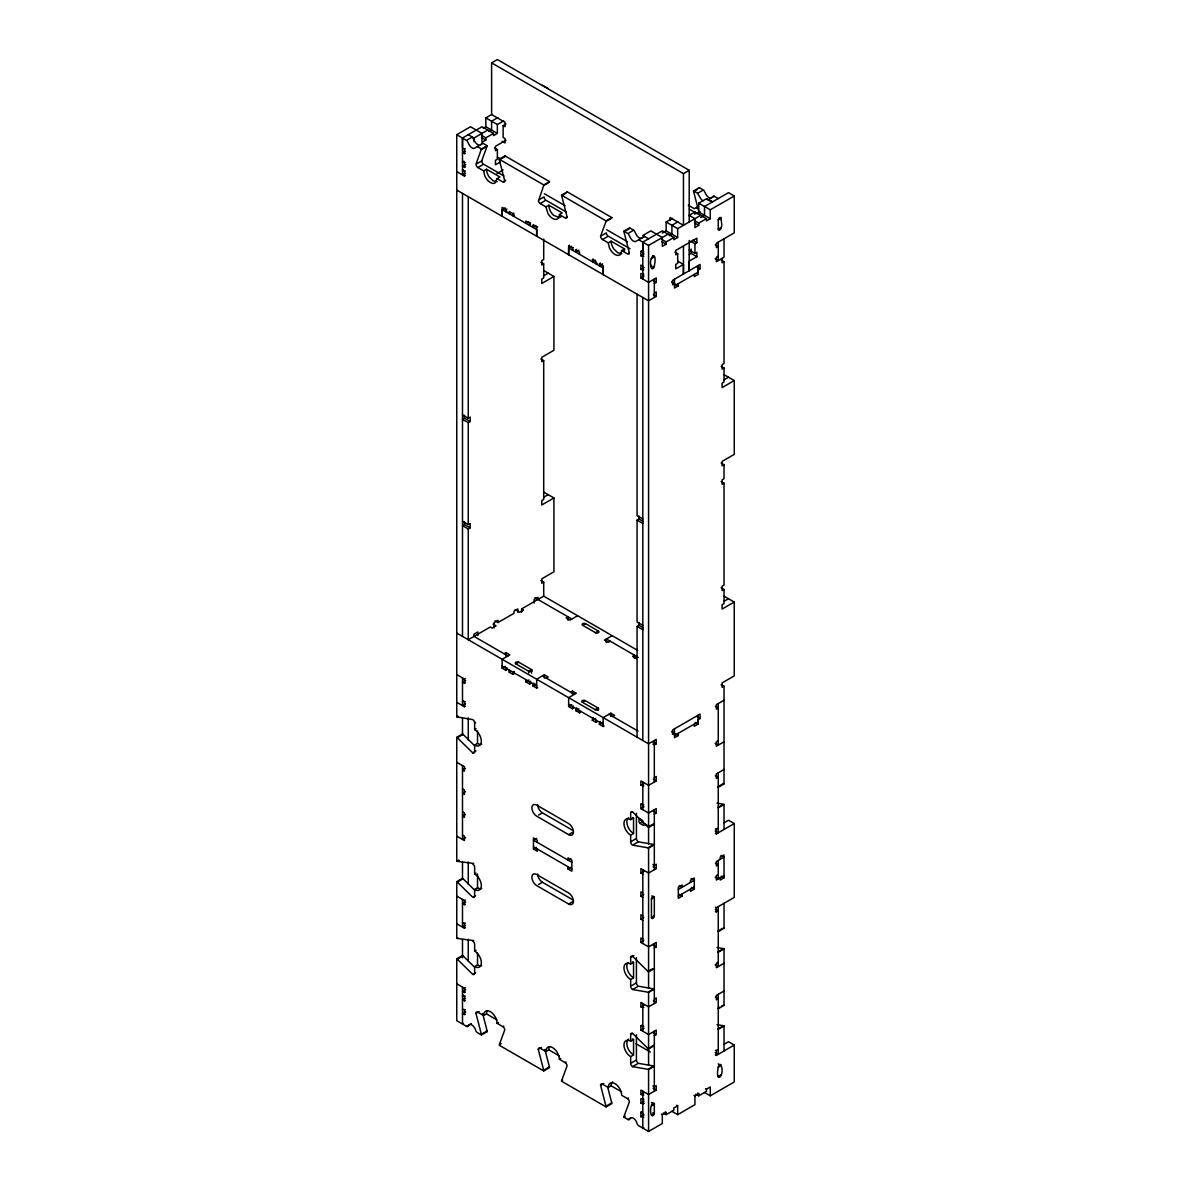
<?xml version="1.0" encoding="UTF-8"?>
<svg xmlns="http://www.w3.org/2000/svg" width="1191" height="1191" viewBox="0 0 1191 1191"><rect width="100%" height="100%" fill="white"/><g stroke="black" fill="none" stroke-linecap="round" stroke-linejoin="round"><path stroke-width="1.5" d="M474.628 745.745L463.046 734.371A2.71 1.563 60 0 0 462.495 733.969L456.749 737.289A2.71 1.563 60 0 1 457.299 737.705L472.738 752.846A2.71 1.563 60 0 0 474.643 751.744L474.643 745.104A9.498 5.479 60 0 0 481.358 741.219A9.498 5.479 60 0 0 474.643 729.592L474.643 722.952A2.71 1.563 60 0 0 472.738 719.617L457.299 716.952A2.71 1.563 60 0 1 456.749 716.729L456.749 134.687L470.49 126.752L481.998 133.392L481.998 142.265L485.839 140.047L485.839 137.828L493.506 133.392L493.506 135.61L497.347 133.392L497.347 124.534L485.839 117.894L485.839 126.752L497.347 133.392M462.495 147.237L462.495 138.007L481.998 126.752L493.506 133.392M537.632 226.796L536.679 227.347L536.679 236.22L536.679 229.565L502.14 209.631L502.14 216.271L502.14 207.413L505.981 209.631L506.934 209.08M569.611 245.257L568.643 245.808L568.643 254.666L568.643 248.026L571.71 246.254M642.812 251.346L642.812 242.115L662.315 230.86L673.823 237.5L673.823 239.719L677.664 237.5L677.664 228.642L666.156 222.002L666.156 230.86L677.664 237.5M677.694 261.112L683.455 264.432L683.455 274.034L683.455 245.986M480.807 144.587L482.578 143.069L487.193 145.793L481.447 148.949L475.953 164.239A2.71 1.563 60 0 0 477.874 167.559L483.635 170.894L484.767 175.851A9.513 5.493 60 0 0 495.099 182.982L497.064 178.635L499.937 176.983L486.509 169.226L483.635 170.894M608.259 242.845L611.132 241.178L624.56 248.934L621.687 250.586L620.556 254.249A9.454 5.464 60 0 1 617.534 255.365A9.528 5.508 60 0 1 614.973 254.472A9.454 5.464 60 0 1 609.42 247.817L608.259 242.845L602.497 239.51A2.71 1.563 60 0 1 600.577 236.19L605.981 221.496A2.71 1.563 60 0 0 606.07 220.901L611.817 217.581L567.318 191.885L561.557 195.205L567.05 216.836L566.082 217.387M697.003 208.47L697.137 207.026L694.264 208.693L688.294 205.239M545.94 206.862L548.828 205.209L562.256 212.951L559.368 214.618L559.249 216.047A9.498 5.479 60 0 1 554.619 219.278A9.498 5.479 60 0 1 547.92 213.487L545.94 206.862L540.193 203.542A2.71 1.563 60 0 1 538.406 201.115L543.677 185.513A2.71 1.563 60 0 0 543.751 184.933L549.513 181.598L505.014 155.902L499.252 159.237A2.71 1.563 60 0 0 499.327 159.907L504.731 180.853A2.71 1.563 60 0 1 502.81 181.97L497.064 178.635M654.321 1113.63C651.105 1120.731 649.393 1109 651.447 1105.799A2.04 1.176 -60 0 1 652.891 1103.298A2.04 1.176 -60 0 1 654.321 1104.131L654.321 1113.63L652.891 1112.796M487.193 145.793L481.715 160.919L476.921 163.688M607.693 1087.204L611.742 1102.911A2.71 1.563 60 0 1 611.817 1103.581L606.07 1106.915L561.557 1081.22A2.71 1.563 60 0 1 561.646 1080.624L567.05 1065.93A2.71 1.563 60 0 0 565.13 1062.595L559.368 1059.275A9.498 5.479 60 0 0 552.654 1047.648A9.498 5.479 60 0 0 545.94 1051.519L540.193 1048.199A2.71 1.563 60 0 0 538.272 1049.316L543.677 1070.247A2.71 1.563 60 0 1 543.751 1070.932L549.513 1067.612A2.71 1.563 60 0 0 549.423 1066.928L544.927 1049.479M663.283 1112.99L666.156 1114.657L666.156 1112.439L662.315 1114.657L662.315 1123.515L648.574 1131.45L638.778 1125.793A2.71 1.563 60 0 1 636.962 1123.277A5.419 3.126 60 0 0 633.344 1118.23A5.419 3.126 60 0 0 629.726 1119.093A2.71 1.563 60 0 1 627.925 1119.525L623.876 1117.188A2.71 1.563 60 0 1 623.95 1116.607L629.354 1101.898A2.71 1.563 60 0 0 627.434 1098.578L621.687 1095.258A9.498 5.479 60 0 0 614.973 1083.631A9.498 5.479 60 0 0 608.259 1087.502L602.497 1084.182A2.71 1.563 60 0 0 600.577 1085.284L605.981 1106.231A2.71 1.563 60 0 1 606.07 1106.915M642.172 237.753L644.525 236.458M719.706 217.477L718.292 219.412L718.262 229.193A2.04 1.176 -60 0 0 719.706 230.027A2.04 1.176 -60 0 0 721.15 227.541C723.131 225.575 719.438 213.933 721.15 218.31L718.262 219.963M502.066 141.253L505.044 142.98L505.044 138.558L503.138 137.441L503.138 125.636L505.044 126.737L505.044 122.316L491.615 114.559L491.615 62.87L497.376 59.55L689.202 170.298L689.202 221.988M485.839 117.894L492.121 114.276M497.868 117.596L491.6 121.214L491.6 130.072L489.039 131.561M483.278 128.226L485.839 126.752M467.512 139.794L472.306 137.025L474.643 141.029A5.419 3.126 60 0 0 478.856 145.049M468.257 134.687L474.003 138.007L487.759 130.072M497.347 124.534L503.629 120.916M503.138 125.636L506.011 123.968M462.495 148.354L465.383 148.905M465.383 151.123L462.495 152.776L465.383 153.341M456.749 134.687L467.11 140.776L468.897 144.349A5.419 3.126 60 0 0 475.045 147.907L482.191 143.843M481.358 149.545L486.151 146.776M463.939 161.187L462.495 162.006L465.383 162.557M506.011 140.21L495.456 146.299L495.456 150.736L497.376 149.619L497.376 159.222L495.456 160.338L495.456 164.76L500.056 162.11M465.696 164.596L462.495 166.442L465.383 166.993M463.463 169.941L462.495 170.507L465.383 171.057M465.577 173.157L462.495 174.928L462.495 138.007M477.874 167.559L482.668 164.79M456.749 171.608L464.416 176.045L465.383 175.479M500.294 159.356L505.088 156.587A2.71 1.563 60 0 1 505.014 155.917M496.915 173.529L503.138 169.926M503.778 181.404L505.699 180.303M502.14 209.631L505.207 207.859M543.677 185.513L548.47 182.744M506.934 211.298L505.981 211.849L505.981 209.631M510.135 213.144L509.182 213.695L509.182 211.477L513.008 213.695L513.976 213.144M539.225 199.671L544.034 196.902L544.168 197.795A2.71 1.563 60 0 0 545.94 200.222L566.201 211.924M514.452 215.08L513.008 215.913L513.008 213.695M540.193 203.542L544.987 200.773M563.566 194.773L567.318 191.885M528.685 221.63L525.797 223.298L525.797 221.079L529.638 223.298L530.605 222.732M530.605 224.95L529.638 225.501L529.638 223.298M536.039 225.501L532.839 227.347L533.791 224.578M491.615 62.87L683.455 173.618L689.202 170.298M605.981 221.496L610.775 218.727M521.643 612.219L521.643 608.884L543.706 596.155L543.706 582.131L541.786 583.233L541.786 578.811L553.934 571.784L553.934 497.957L541.786 504.969L541.786 500.533L543.706 499.431L543.706 360.62L541.786 361.736L541.786 357.3L553.934 350.288L553.934 276.446L541.786 283.473L541.786 279.036L543.706 277.935L543.706 263.896L541.786 265.012L541.786 260.576L543.706 259.474L543.706 239.093M568.643 245.808L572.484 248.026L573.437 247.475M573.437 249.693L572.484 250.244L572.484 248.026M578.871 250.244L575.685 252.09L576.638 249.321M601.544 235.639L606.338 232.87A2.71 1.563 60 0 0 608.259 236.19L630.084 248.785M602.497 239.51L607.291 236.741M543.632 275.761L548.188 273.126M628.401 253.355L629.354 252.805L623.95 231.858A2.71 1.563 60 0 1 623.876 231.188L629.622 227.853L634.237 230.622L636.024 234.195A5.419 3.126 60 0 0 641.309 238.23M699.057 212.564L693.653 191.617A2.71 1.563 60 0 1 693.579 190.947L699.325 187.627L703.941 190.381L705.727 193.954A5.419 3.126 60 0 0 711.876 197.512L713.662 195.994L718.262 198.555M624.918 231.307L629.711 228.538A2.71 1.563 60 0 1 629.622 227.853M693.653 191.617L697.494 189.414M628.878 232.96L633.672 230.191M693.564 190.947L697.613 193.284L702.407 190.515M595.187 260.025L592.299 261.692L593.267 258.923M666.156 222.002L672.439 218.37M715.389 244.884L718.262 246.552L716.357 247.654L716.357 243.232L734.251 232.885L734.251 195.979L710.283 209.81L710.283 218.682L698.76 212.028L698.76 203.17L706.754 198.555L712.516 201.874L706.933 199.552M597.093 263.345L596.14 263.896L596.14 261.692L592.299 259.474M623.876 231.188L628.491 233.942L630.262 237.515A5.419 3.126 60 0 0 636.426 241.073L643.572 237.009M709.434 198.986L714.228 196.217M602.527 263.896L599.341 265.742L600.294 262.973M678.185 221.69L671.918 225.322L671.918 234.18L669.357 235.654M688.785 215.571L694.934 212.028L706.442 218.682L706.442 220.886L710.283 218.682M662.315 233.079L666.156 230.86M696.214 213.502L698.76 212.028M700.338 211.834L697.137 213.68L689.336 209.169M638.778 239.778L648.574 245.435L668.077 234.18M677.664 228.642L700.68 215.348M643.78 256.333L640.892 255.782L640.892 251.346L641.86 250.795M700.68 217.566L704.521 215.348L704.521 206.49L728.505 192.644L734.251 195.979M643.78 251.896L640.892 251.346M640.892 255.782L644.093 253.936M661.839 239.436L666.156 241.937L673.823 237.5M694.457 220.618L698.76 223.104L706.442 218.682M666.156 241.937L666.156 244.155L662.315 246.358L662.315 237.5L650.807 230.86L642.812 235.476L648.574 238.796M698.76 223.104L698.76 225.322L694.934 227.541L694.934 218.682L689.172 215.348M651.447 258.551L654.321 256.884M642.812 266.114L640.892 265.012L640.892 269.434L644.093 267.588M643.78 269.985L640.892 269.434M654.335 266.114A2.04 1.176 -60 0 1 652.891 268.6A2.04 1.176 -60 0 1 651.447 267.781C647.279 257.584 658.013 248.056 654.321 266.114L651.447 267.781L651.447 265.399M718.262 229.193L721.15 227.541M683.455 264.432L675.773 268.868L675.773 264.432L677.694 263.33L677.694 253.728L675.773 254.844L675.773 250.408L696.869 238.23L696.869 242.651L694.963 243.768L690.646 241.267M643.78 274.049L640.892 273.498L640.892 277.935L648.574 282.356L656.241 277.935L656.241 282.356L654.321 283.473M640.892 277.935L644.093 276.089M689.202 254.472L691.122 253.355L696.869 256.69L696.869 252.254L694.963 253.355L689.202 250.036M696.869 256.69L689.202 261.112L689.202 270.714L689.202 240.448M654.321 293.06L656.241 291.959L656.241 296.38L648.574 300.817L648.574 844.211M718.262 256.154L716.357 257.256L716.357 261.678L724.024 257.256L724.024 238.796M671.605 281.984L674.478 283.637L672.558 284.753L672.558 280.317L700.055 264.447L700.055 268.868L698.134 269.985L698.134 274.421L694.308 276.625L694.308 274.421M674.463 285.87L698.12 272.203L698.12 265.563M678.319 283.637L678.319 285.855L674.478 288.073L674.463 279.215M717.726 786.834A2.71 1.563 60 0 0 718.262 787.236L724.024 783.916L724.024 686.224L722.103 687.341L722.103 682.905L734.251 675.893L734.251 602.065L722.103 609.077L722.103 604.641L724.024 603.539L724.024 589.515L722.103 590.617L722.103 586.18L724.024 585.079L724.024 483.189L722.103 484.29L722.103 479.869L724.024 478.752L724.024 464.728L722.103 465.83L722.103 461.408L734.251 454.396L734.251 380.554L722.103 387.566L722.103 383.145L724.024 382.028L724.024 368.004L722.103 369.121L722.103 364.684L724.024 363.583L724.024 261.678L722.103 262.794L722.103 258.358M470.177 421.54L464.416 418.22L462.495 419.321L468.257 422.641L470.177 421.54L470.177 417.103L468.257 418.22L462.495 414.885M470.177 527.851L464.416 524.531L462.495 525.648L468.257 528.968L470.177 527.851L470.177 523.43L468.257 524.531L462.495 521.211M723.949 379.869L728.505 377.234M543.632 497.257L548.188 494.637M642.812 625.32L637.066 622L637.066 520.11L638.986 518.993L643.304 521.494M495.114 620.883L497.987 622.551L513.976 613.32L513.976 611.102L517.817 608.884L517.817 612.442M504.061 653.74L505.981 652.638L509.822 654.856L502.14 659.278L502.14 668.136L505.981 670.354L506.934 669.804M456.749 674.597L464.416 679.034L465.383 678.483M465.696 680.508L462.495 682.354L465.383 682.905M577.59 615.717L569.923 620.154L566.082 617.935L568.003 616.834L568.003 620.154M502.14 668.136L505.341 666.29M506.934 667.585L505.981 670.354M518.77 662.241A2.04 1.176 0 0 0 515.897 662.241A2.04 1.176 0 0 0 515.897 663.893L518.77 662.241L531.558 669.625L531.558 673.168M582.712 625.32L585.585 623.652L598.373 631.036A2.04 1.176 0 0 1 598.373 632.704A2.04 1.176 0 0 1 595.5 632.704L582.712 625.32A2.04 1.176 0 0 1 582.712 623.652A2.04 1.176 0 0 1 585.585 623.652M509.182 669.982L509.182 672.2L510.135 671.65M463.463 700.636L462.495 701.186L465.383 701.737M514.452 671.367L513.008 672.2L513.008 674.419L513.976 673.868M465.577 703.836L462.495 705.608L462.495 677.932M456.749 702.288L464.416 706.725L465.383 706.174M595.5 632.704L598.373 631.036M456.749 716.729L457.701 716.178M457.299 716.952L458.252 716.401M525.797 679.585L525.797 681.803L528.998 679.957M530.605 681.252L529.638 684.021L530.605 683.455M546.267 678.111L548.188 677.009L544.347 674.791L536.679 679.212L536.679 688.07L537.632 687.52M612.129 635.652L604.447 640.088L608.288 642.306L610.209 641.19M533.791 683.098L532.839 685.867L536.679 688.07M532.839 685.867L536.039 684.021M637.066 737.169L637.066 626.421L638.986 625.32L643.304 627.806M474.643 722.952L475.611 722.386M458.252 737.14L463.046 734.371M474.643 729.592L476.087 728.758M474.643 745.104L477.531 743.437A9.498 5.479 60 0 0 481.655 744.181M723.949 601.366L728.505 598.731M570.563 692.135L572.484 691.033L576.31 693.251L568.643 697.673L568.643 706.531L572.484 708.749L573.437 708.198M472.738 752.846L475.924 751M568.643 706.531L571.844 704.685M465.383 768.374L462.495 770.041L464.416 771.143L464.416 766.706L456.749 762.285M573.437 705.98L572.484 708.749M582.399 702.288L585.272 700.636L598.061 708.005A2.04 1.176 0 0 1 598.061 709.672A2.04 1.176 0 0 1 595.187 709.672L582.399 702.288A2.04 1.176 0 0 1 582.399 700.636A2.04 1.176 0 0 1 585.272 700.636M576.638 707.826L575.685 710.595L579.511 712.813L580.479 712.263M575.685 710.595L578.871 708.749M595.187 709.672L598.061 708.005L598.061 710.223M593.267 717.429L592.299 720.198L596.14 722.416L597.093 721.85M465.383 791.628L462.495 793.295L464.416 794.397L464.416 789.975L462.495 788.859M592.299 720.198L595.5 718.352M612.769 716.506L614.69 715.389L610.849 713.186L603.167 717.607L603.167 726.465L604.135 725.915M600.294 721.493L599.341 724.262L603.167 726.465M599.341 724.262L602.527 722.416M465.383 814.525L462.495 816.177L464.416 817.294L464.416 812.857L462.495 811.756M465.577 837.66L462.495 839.432L462.495 765.605M724.024 700.263L716.357 704.685L716.357 709.121L718.262 708.005L715.389 706.352M456.749 633.076L648.574 743.824L656.241 739.388L656.241 743.824L654.321 744.926L652.891 744.092M671.605 731.631L674.478 733.299L672.558 734.4L672.558 729.964L700.055 714.094L700.055 718.53L698.134 719.632L698.134 724.068L694.308 726.272L694.308 724.068M456.749 737.289L456.749 861.108L458.178 860.274M674.463 735.517L698.12 721.85L698.12 715.21M458.252 860.78L459.22 860.23M538.585 815.076L542.426 812.857L572.797 830.395M678.319 733.299L678.319 735.502L674.478 737.72L674.463 728.877M456.749 861.108A2.71 1.563 60 0 0 457.299 861.331L473.69 863.445M473.69 940.577L457.299 938.448A2.71 1.563 60 0 1 456.749 938.225L456.749 881.668L462.495 878.348A2.71 1.563 60 0 1 463.046 878.75L474.628 890.124M456.749 881.668A2.71 1.563 60 0 1 457.299 882.084L462.093 879.315M457.299 882.084L472.738 897.225A2.71 1.563 60 0 0 474.643 896.123L474.643 889.483A9.498 5.479 60 0 0 481.358 885.598A9.498 5.479 60 0 0 474.643 873.971L476.087 873.137M536.545 838.404L533.479 840.176L571.844 862.329M654.321 777.604L656.241 776.487L656.241 780.924L648.574 785.345L640.892 780.924L640.892 785.345L644.093 783.514M718.262 740.683L716.357 741.785L716.357 746.221L724.024 741.785M537.32 842.394L537.32 840.176L533.479 837.958L533.479 849.034L536.352 847.382M643.78 785.911L640.892 785.345M568.643 834.638A6.789 3.915 60 0 0 573.437 831.869A6.789 3.915 60 0 0 568.643 823.562L536.679 805.101A6.789 3.915 60 0 0 531.871 807.87A6.789 3.915 60 0 0 536.679 816.177L568.643 834.638L572.484 832.42M474.643 889.483L477.531 887.816A9.498 5.479 60 0 0 481.655 888.56M456.749 896.108L464.416 900.53L465.383 899.979M473.69 896.674L475.611 895.572M465.696 902.019L462.495 903.865L465.383 904.416M654.321 814.153L656.241 813.036L656.241 808.615L648.574 813.036L640.892 808.615L640.892 804.178L641.86 803.627M643.78 804.729L640.892 804.178M631.632 812.47L632.585 811.92L648.023 827.06A2.71 1.563 60 0 0 648.574 827.477L654.321 824.157A2.71 1.563 60 0 1 653.785 823.74L648.976 826.509M640.892 808.615L644.093 806.769M630.664 835.174A9.498 5.479 60 0 1 623.95 823.547A9.498 5.479 60 0 1 630.664 819.661L633.552 818.009L633.552 833.506L630.664 835.174L630.664 841.814A2.71 1.563 60 0 0 632.585 845.148L648.023 847.813A2.71 1.563 60 0 1 648.574 848.037L654.321 844.717A2.71 1.563 60 0 0 653.785 844.493L638.346 841.814L633.552 844.583M724.024 769.475L716.357 773.912L716.357 778.333L718.262 777.232L715.389 775.564M570.876 858.443L568.003 860.11L568.003 857.892L571.844 860.11L571.844 871.187L568.003 868.968L568.003 866.75M462.495 922.683L465.383 923.233M642.693 821.418L639.627 823.189L643.453 825.408L645.373 824.306M465.577 925.347L462.495 927.119L462.495 899.428M538.585 884.481L542.426 882.263L572.797 899.8M456.749 923.799L464.416 928.221L465.383 927.67M568.003 868.968L570.876 867.316M718.679 786.268L723.473 783.499A2.71 1.563 60 0 0 724.024 783.916M456.749 938.225L457.701 937.674M630.664 841.814L635.458 839.045M648.023 847.813L652.817 845.044M722.52 804.803L717.726 807.572A2.71 1.563 60 0 1 718.262 807.796L724.024 804.476L724.024 829.472M482.623 1013.496L487.119 1030.959A2.71 1.563 60 0 1 487.193 1031.644L481.447 1034.964L477.397 1032.627A2.71 1.563 60 0 1 475.596 1030.096A5.419 3.126 60 0 0 471.978 1025.064A5.419 3.126 60 0 0 468.361 1025.927A2.71 1.563 60 0 1 466.544 1026.359L456.749 1020.702L456.749 958.785L462.495 955.465A2.71 1.563 60 0 1 463.046 955.882L474.628 967.241M456.749 958.785A2.71 1.563 60 0 1 457.299 959.202L462.093 956.433M457.299 959.202L472.738 974.357A2.71 1.563 60 0 0 474.643 973.241L474.643 966.601A9.498 5.479 60 0 0 481.358 962.73A9.498 5.479 60 0 0 474.643 951.088L476.087 950.269M568.643 904.043A6.789 3.915 60 0 0 573.437 901.274A6.789 3.915 60 0 0 568.643 892.967L536.679 874.507A6.789 3.915 60 0 0 531.871 877.276A6.789 3.915 60 0 0 536.679 885.583L568.643 904.043L572.484 901.825M474.643 966.601L477.531 964.933A9.498 5.479 60 0 0 481.655 965.678M724.024 822.817L728.505 820.242L734.251 823.562L734.251 897.404L716.357 907.736L715.389 907.185M652.891 864.443L654.321 865.276L656.241 864.175L656.241 868.596L648.574 873.033L640.892 868.596L640.892 873.033L643.78 871.365M715.389 828.921L718.262 828.355M473.69 973.791L475.611 972.69M715.389 833.343L716.357 833.894L734.251 823.562M456.749 983.781L464.416 988.217L465.383 987.667M465.696 989.691L462.495 991.537L465.383 992.088M463.463 995.036L462.495 995.602L465.383 996.152M642.812 892.967L640.892 891.865L640.892 896.287L643.78 894.635M465.383 998.371L462.495 1000.023L465.383 1000.574M651.447 899.056L654.321 897.389L654.321 915.849A2.04 1.176 -60 0 1 652.891 918.35A2.04 1.176 -60 0 1 651.447 917.517L651.447 899.056A2.04 1.176 -60 0 1 652.891 896.57A2.04 1.176 -60 0 1 654.321 897.389L651.775 895.915M462.495 1009.253L465.383 1009.804M465.696 1011.844L462.495 1013.69L465.383 1014.241M678.304 889.454L694.293 880.223L691.227 878.452M678.304 896.108L694.293 886.878M481.447 1034.964A2.71 1.563 60 0 0 481.358 1034.279L475.953 1013.333L479.154 1011.487M642.812 915.849L640.892 914.748L640.892 919.184L643.78 917.517M718.262 874.507L716.357 875.608L716.357 880.045L724.024 875.608M682.16 893.875L682.16 896.094L678.319 898.312L678.319 887.235L682.16 885.017L682.16 887.235L679.272 885.568M690.467 882.442L690.467 880.223L694.308 878.005L694.308 889.082L690.467 891.3L690.467 889.082M463.463 1023.471L462.495 1024.022L462.495 987.101M651.447 917.517L654.321 915.849M475.953 1013.333A2.71 1.563 60 0 1 477.874 1012.231L483.635 1015.551L486.509 1013.883A9.498 5.479 60 0 1 487.327 1010.668M466.544 1026.359L471.338 1023.59M720.183 859.366L720.183 857.163L724.024 854.944L724.024 877.827L720.183 880.045L720.183 877.827M483.635 1015.551A9.498 5.479 60 0 1 490.35 1011.68A9.498 5.479 60 0 1 497.064 1023.307L498.493 1022.473M482.325 1033.728L487.119 1030.959M642.812 939.118L640.892 938.002L640.892 942.438L643.78 940.771M497.064 1023.307L502.81 1026.627L503.778 1026.076M636.426 957.683L636.426 982.873A2.71 1.563 60 0 0 638.346 986.193L653.785 988.872A2.71 1.563 60 0 1 654.321 989.096L648.574 992.416A2.71 1.563 60 0 0 648.023 992.192L632.585 989.527A2.71 1.563 60 0 1 630.664 986.193L630.664 979.553A9.498 5.479 60 0 1 623.95 967.926A9.498 5.479 60 0 1 630.664 964.055L630.664 957.4L633.865 955.554M654.321 947.976L656.241 946.86L656.241 942.438L648.574 946.86L640.892 942.438M715.389 911.606L718.262 911.055L715.389 909.388M630.664 964.055L633.552 962.388L633.552 977.885L630.664 979.553M500.294 1044.105L501.247 1043.539M630.664 957.4A2.71 1.563 60 0 1 632.585 956.299L648.023 971.454L652.817 968.685M722.52 928.444L717.726 931.213A2.71 1.563 60 0 0 718.262 931.615L724.024 928.295L724.024 903.299M654.321 968.536L648.574 971.856A2.71 1.563 60 0 1 648.023 971.454M631.632 985.642L636.426 982.873M632.585 989.527L637.379 986.758M538.272 1049.316L541.473 1047.47M648.976 991.641L653.785 988.872M718.679 951.401L723.473 948.632A2.71 1.563 60 0 1 724.024 948.855L724.024 1005.412L718.262 1008.732A2.71 1.563 60 0 1 717.726 1008.33M545.94 1051.519L548.828 1049.867A9.498 5.479 60 0 1 549.632 1046.636M724.024 948.855L718.262 952.175A2.71 1.563 60 0 0 717.726 951.951M654.321 999.1L656.241 997.998L656.241 1002.42L648.574 1006.857L640.892 1002.42L640.892 1006.857L644.093 1005.01M718.262 962.179L716.357 963.296L716.357 967.717L724.024 963.296M643.78 1007.407L640.892 1006.857M559.368 1059.275L560.812 1058.442M544.629 1069.697L549.423 1066.928M565.13 1062.595L566.082 1062.044M654.321 1035.649L656.241 1034.547L656.241 1030.111L648.574 1034.547L640.892 1030.111L640.892 1025.689L641.86 1025.123M643.78 1026.24L640.892 1025.689M636.426 1034.8L636.426 1060.005A2.71 1.563 60 0 0 638.346 1063.325L653.785 1065.99A2.71 1.563 60 0 1 654.321 1066.213L648.574 1069.548A2.71 1.563 60 0 0 648.023 1069.31L632.585 1066.645A2.71 1.563 60 0 1 630.664 1063.325L630.664 1056.67A9.498 5.479 60 0 1 623.95 1045.043A9.498 5.479 60 0 1 630.664 1041.172L630.664 1034.532L632.585 1033.416L648.023 1048.571A2.71 1.563 60 0 0 648.574 1048.973L654.321 1045.653A2.71 1.563 60 0 1 653.785 1045.251M640.892 1030.111L644.093 1028.265M561.646 1080.624L562.599 1080.073M561.557 1081.22L562.524 1080.669M630.664 1041.172L633.552 1039.505L633.552 1055.018L630.664 1056.67M724.024 990.986L716.357 995.408L716.357 999.845L718.262 998.728L715.389 997.075M648.023 1048.571L649.944 1047.455M650.896 1046.904L652.817 1045.802M718.679 1007.78L719.632 1007.229M721.552 1006.112L722.52 1005.561M631.632 1062.774L636.426 1060.005M632.585 1066.645L637.379 1063.876M600.577 1085.284L603.777 1083.438M608.259 1087.502L611.132 1085.835A9.498 5.479 60 0 1 612.546 1081.89M648.976 1068.759L653.785 1065.99M718.679 1028.518L723.473 1025.749A2.71 1.563 60 0 1 724.024 1025.987L724.024 1050.968M724.024 1025.987L718.262 1029.307A2.71 1.563 60 0 0 717.726 1029.084M606.948 1105.68L611.742 1102.911M627.434 1098.578L628.401 1098.028M724.024 1044.328L728.505 1041.738L734.251 1045.058L734.251 1081.979L710.283 1095.824L704.521 1092.504M652.891 1085.954L654.321 1086.787L656.241 1085.671L656.241 1090.107L648.574 1094.529L640.892 1090.107L640.892 1094.529L644.093 1092.683M715.389 1050.417L718.262 1049.867M643.78 1095.08L640.892 1094.529M715.389 1054.854L716.357 1055.405L734.251 1045.058M643.78 1099.144L640.892 1098.593L640.892 1103.03L642.812 1104.131L644.257 1103.298M640.892 1103.03L644.093 1101.184M623.95 1116.607L624.918 1116.056M623.876 1117.188L624.828 1116.637M627.925 1119.525L631.111 1117.679M651.447 1105.799L654.321 1104.131L651.447 1102.464M718.262 1067.21L721.15 1065.558A2.04 1.176 -60 0 0 719.706 1064.724A2.04 1.176 -60 0 0 718.262 1067.21C714.585 1085.269 725.319 1075.741 721.15 1065.558L718.262 1063.891M643.78 1117.232L640.892 1116.682L640.892 1112.26L641.86 1111.694M640.892 1116.682L644.093 1114.836M651.447 1115.029L654.321 1113.362M718.262 1076.441L721.15 1074.788M671.918 1111.337L677.664 1114.657L677.664 1105.799L673.823 1108.002L673.823 1110.22L666.156 1114.657M693.966 1095.273L694.934 1095.824L698.76 1093.606L698.76 1095.824L695.886 1094.157M705.474 1088.634L706.442 1089.184L710.283 1086.966L710.283 1095.824M643.78 1127.579L642.812 1128.13L642.812 1091.209M698.76 1095.824L706.442 1091.403L706.442 1089.184M677.664 1114.657L694.934 1104.682L694.934 1095.824M497.168 181.657L493.223 180.853L489.278 177.102A9.498 5.479 60 0 1 486.509 169.226M621.791 253.609L617.846 252.805L613.901 249.053A9.498 5.479 60 0 1 611.132 241.178M717.042 803.136L723.473 804.253A2.71 1.563 60 0 1 724.024 804.476M717.042 947.515L723.473 948.632M717.042 1024.647L723.473 1025.749M542.426 85.216L548.188 88.551M698.76 203.17L710.283 209.81M694.457 222.836L698.76 225.322M692.567 240.165L696.869 242.651M721.15 260.025L724.024 261.678M715.136 258.775L718.262 260.576L718.262 242.115M481.521 135.342L485.839 137.828M481.521 137.546L485.839 140.047M661.839 241.654L666.156 244.155M494.503 147.967L497.376 149.619M674.821 252.075L677.694 253.728M697.182 267.216L700.055 268.868M497.376 157.004L500.25 158.671M477.397 146.612L481.447 148.949M499.252 159.237L543.751 184.933M561.557 195.205L606.07 220.901M652.891 255.782L654.321 256.616M544.376 193.746L565.159 205.745M606.71 229.744L627.493 241.728M503.897 175.94L483.635 164.239A2.71 1.563 60 0 1 481.715 160.919M559.368 214.618L565.13 217.938A2.71 1.563 60 0 0 567.05 216.836M621.687 250.586L627.434 253.906A2.71 1.563 60 0 0 629.354 252.805M675.446 284.202L678.319 285.855M653.055 280.51L656.241 282.356M532.839 225.144L536.679 227.347M575.685 249.872L579.511 252.09L579.511 254.308M599.341 263.524L603.167 265.742L603.167 274.6L603.167 267.96L568.643 248.026M653.368 294.728L656.241 296.38M456.749 190.069L648.574 300.817L648.574 245.435M540.833 262.243L543.706 263.896M721.15 366.352L724.024 368.004M543.87 270.64L553.934 276.446M724.188 374.748L734.251 380.554M540.833 358.967L543.706 360.62M721.15 463.061L724.024 464.728M721.15 481.521L724.024 483.189M642.812 518.993L637.066 515.673L637.066 294.177M637.066 520.11L642.812 523.43M721.15 587.848L724.024 589.515M543.87 492.136L553.934 497.957M724.188 596.244L734.251 602.065M637.066 626.421L642.812 629.741M540.833 580.464L543.706 582.131M721.15 684.572L724.024 686.224M543.543 596.066L637.706 650.42M534.953 597.748L571.844 619.037M638.346 657.432L606.368 638.971L606.368 642.515M636.426 658.549L632.585 656.33L634.505 655.229L634.505 658.549M521.643 608.884L523.564 610L519.723 612.219L515.256 609.628M697.182 716.863L700.055 718.53M695.261 722.401L698.134 724.068M715.195 743.348L718.262 745.119L718.262 703.583M493.089 624.144L496.066 625.87L492.24 628.089L490.32 626.987L468.257 639.716L468.257 528.968M675.446 733.85L678.319 735.502M473.854 636.307L507.902 655.958M542.426 675.893L574.404 694.353M608.929 714.287L638.078 731.11M653.055 741.978L656.241 743.824M515.897 663.893L528.685 671.277A2.04 1.176 0 0 0 531.558 671.277A2.04 1.176 0 0 0 531.558 669.625L528.685 671.277L528.685 672.945M502.14 665.933L536.679 685.867M568.643 704.328L603.167 724.262M509.182 672.2L513.008 674.419M525.797 681.803L529.638 684.021M653.368 779.256L656.241 780.924M715.195 831.02L718.262 832.792L718.262 772.795M653.368 811.384L656.241 813.036M720.957 855.391L724.024 857.163L716.357 861.584L716.357 866.021L718.262 864.904L715.389 863.252M642.812 820.614L638.986 818.396L638.986 822.088M642.812 822.832L647.368 825.452M721.15 876.174L724.024 877.827M715.195 877.172L718.262 878.943L718.262 860.483M691.42 887.414L694.308 889.082M653.055 866.75L656.241 868.596M679.272 894.441L682.16 896.094M640.892 873.033L642.812 874.134M640.892 896.287L642.812 897.389M533.479 846.816L571.844 868.968M533.479 849.034L537.32 851.252L537.32 849.034M640.892 919.184L642.812 920.286M715.195 964.844L718.262 966.616L718.262 906.619M462.495 835.01L464.416 836.112L464.416 840.548L456.749 836.112M653.055 945.014L656.241 946.86M653.368 1000.768L656.241 1002.42M715.195 1052.516L718.262 1054.288L718.262 994.306M653.368 1032.88L656.241 1034.547M636.024 1043.733L650.331 1051.995M697.807 1093.055L698.76 1093.606M653.055 1088.261L656.241 1090.107M676.711 1105.233L677.664 1105.799M665.203 1111.888L666.156 1112.439M661.362 1114.106L662.315 1114.657M486.509 1013.883L496.96 1019.913M548.828 1049.867L559.264 1055.896M611.132 1085.835L621.583 1091.864M640.892 1112.26L642.812 1113.362M486.181 1031.049L487.193 1031.644M543.751 1070.932L499.252 1045.236A2.71 1.563 60 0 1 499.327 1044.656L504.731 1029.947A2.71 1.563 60 0 0 502.81 1026.627M697.613 193.284L699.966 197.274A5.419 3.126 60 0 0 703.047 200.847M716.357 829.472L716.357 833.894M716.357 907.736L716.357 912.157M716.357 1050.968L716.357 1055.405M694.934 212.028L694.934 214.246M694.963 243.768L694.963 253.355M691.122 248.934L691.122 253.355M683.455 173.618L683.455 225.307L670.027 217.551L670.027 220.514M654.321 279.036L654.321 297.497M654.321 740.504L654.321 782.025M654.321 809.716L654.321 869.713M654.321 943.54L654.321 1003.537M654.321 1031.227L654.321 1091.209M648.574 848.037L648.574 988.366M648.574 992.416L648.574 1065.201M648.574 1069.548L648.574 1131.45M642.812 242.115L642.812 279.036M642.812 297.497L642.812 740.504M642.812 782.025L642.812 809.716M642.812 869.713L642.812 943.54M642.812 1003.537L642.812 1031.227M638.986 516.045L638.986 518.993M638.986 622.357L638.986 625.32M636.426 813.304L636.426 838.494A2.71 1.563 60 0 0 638.346 841.814M630.664 819.661L630.664 813.021A2.71 1.563 60 0 1 632.585 811.92M610.849 713.186L610.849 716.506M596.14 720.198L596.14 722.416M579.511 710.595L579.511 712.813M572.484 691.033L572.484 694.353M544.347 674.791L544.347 678.111M537.945 599.475L537.945 597.257L534.119 599.475L534.119 603.018M505.981 652.638L505.981 655.958M497.987 622.551L497.987 620.332L494.146 622.551L494.146 627.865M477.844 635.503L477.844 631.959L474.003 634.178L474.003 636.396M477.531 731.036L477.531 743.437M477.531 874.03L477.531 887.816M477.531 952.874L477.531 964.933M474.643 873.971L474.643 867.331A2.71 1.563 60 0 0 472.738 864.011M474.643 951.088L474.643 944.448A2.71 1.563 60 0 0 472.738 941.128M474.003 138.007L474.003 141.655M468.257 196.709L468.257 418.22M468.257 422.641L468.257 524.531M468.257 717.845L468.257 740.117M468.257 862.001L468.257 884.258M468.257 939.178L468.257 961.092M464.416 149.456L464.416 153.892M464.416 163.122L464.416 167.544M464.416 171.608L464.416 176.045M464.416 415.257L464.416 418.22M464.416 521.584L464.416 524.531M464.416 679.034L464.416 683.47M464.416 702.288L464.416 706.725M464.416 900.53L464.416 904.966M464.416 923.799L464.416 928.221M464.416 988.217L464.416 992.639M464.416 996.703L464.416 1001.14M464.416 1010.37L464.416 1014.792M462.495 193.389L462.495 636.396M462.495 718.233L462.495 734.936M462.495 862.388L462.495 879.077M462.495 939.505L462.495 957.772M724.024 928.295A2.71 1.563 60 0 1 723.473 927.878M724.024 1005.412A2.71 1.563 60 0 1 723.473 1005.01M542.426 882.263A6.789 3.915 60 0 1 537.632 873.956M542.426 812.857A6.789 3.915 60 0 1 537.632 804.55M633.552 833.506A9.498 5.479 60 0 1 627.404 825.318A9.498 5.479 60 0 1 628.61 817.651M632.436 817.473A9.498 5.479 60 0 1 633.552 818.009M630.664 1034.532A2.71 1.563 60 0 1 632.585 1033.416M633.552 1055.018A9.498 5.479 60 0 1 627.404 1046.829A9.498 5.479 60 0 1 628.61 1039.162M632.436 1038.984A9.498 5.479 60 0 1 633.552 1039.505M633.552 977.885A9.498 5.479 60 0 1 627.642 970.427A9.498 5.479 60 0 1 627.925 962.656M632.436 961.852A9.498 5.479 60 0 1 633.552 962.388M548.828 205.209A9.483 5.479 60 0 0 553.458 215.258L559.487 217.625A9.483 5.479 60 0 0 560.961 216.762M549.513 181.598A2.71 1.563 60 0 1 549.423 182.193M624.56 248.934A9.498 5.479 60 0 1 624.233 251.137M611.817 217.581A2.71 1.563 60 0 1 611.742 218.161M699.4 188.297A2.71 1.563 60 0 1 699.325 187.627"/></g></svg>
